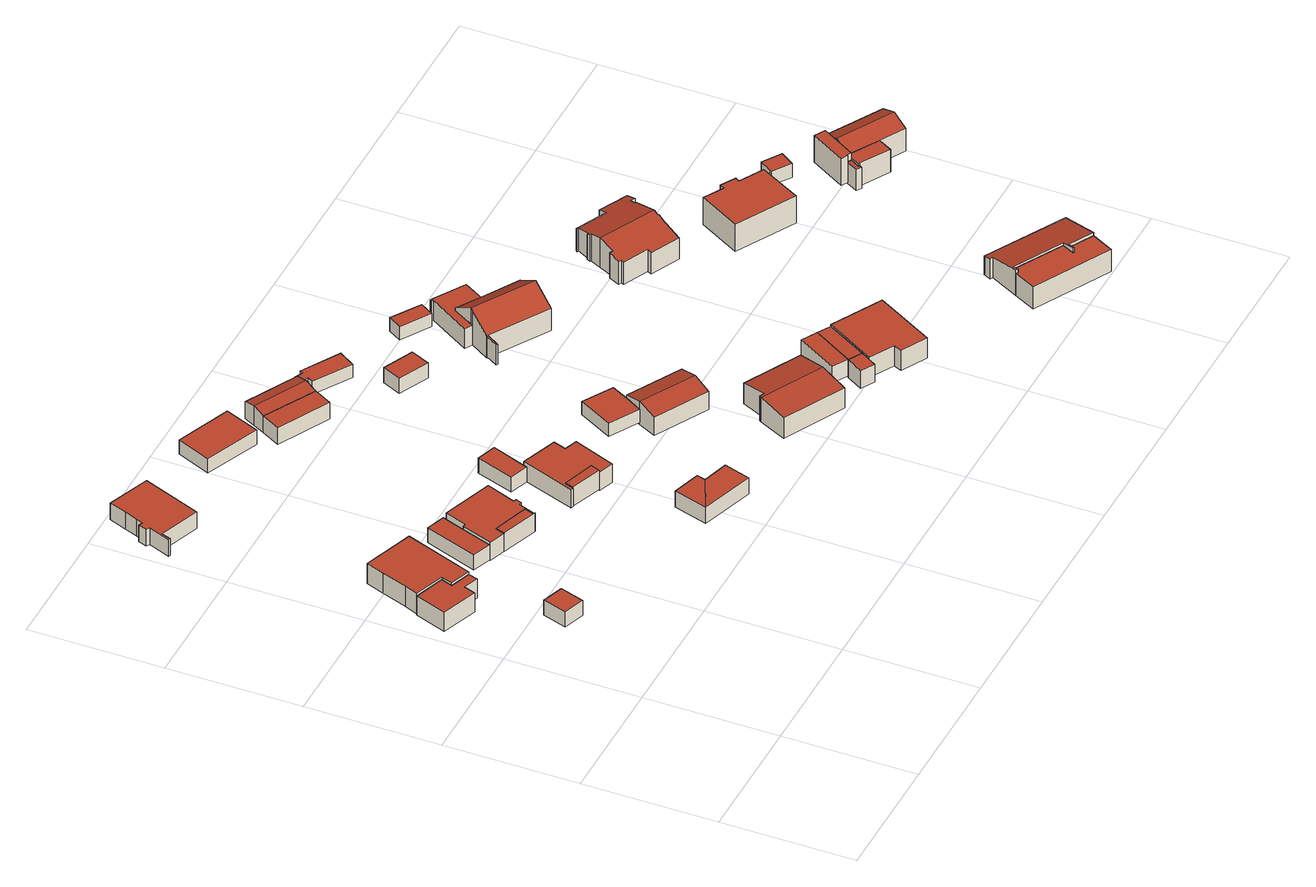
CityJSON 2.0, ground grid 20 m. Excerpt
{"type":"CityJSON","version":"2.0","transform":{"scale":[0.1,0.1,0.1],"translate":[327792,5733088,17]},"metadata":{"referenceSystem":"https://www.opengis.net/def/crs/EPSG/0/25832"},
"CityObjects":{
"building1":{"type":"Building","attributes":{"Geometrietyp2DReferenz":"3000","Gemeindeschluessel":"05170012","function":"31001_1312","roofType":"1000","measuredHeight":3.25},"address":[{"country":"Germany","locality":"Hamminkeln","thoroughfareNumber":"78","thoroughfareName":"Alte Poststraße"}],"geometry":[{"type":"Solid","lod":"2","boundaries":[[[[0,1,2,3]],[[4,5,1,0]],[[6,7,5,4]],[[8,9,7,6]],[[10,11,9,8]],[[12,13,11,10]],[[14,15,13,12]],[[3,2,15,14]],[[12,10,8,6,4,0,3,14]],[[1,5,7,9,11,13,15,2]]]],"semantics":{"surfaces":[{"type":"WallSurface"},{"type":"RoofSurface"},{"type":"GroundSurface"}],"values":[[0,0,0,0,0,0,0,0,1,2]]}}]},
"building2":{"type":"Building","attributes":{"Geometrietyp2DReferenz":"3000","Gemeindeschluessel":"05170012","function":"51009_1610","roofType":"1000","measuredHeight":2.54},"geometry":[{"type":"Solid","lod":"2","boundaries":[[[[16,17,18,19]],[[20,21,17,16]],[[22,23,21,20]],[[19,18,23,22]],[[20,16,19,22]],[[17,21,23,18]]]],"semantics":{"surfaces":[{"type":"WallSurface"},{"type":"RoofSurface"},{"type":"GroundSurface"}],"values":[[0,0,0,0,1,2]]}}]},
"building3":{"type":"Building","attributes":{"Geometrietyp2DReferenz":"3000","Gemeindeschluessel":"05170012","function":"31001_1312","roofType":"1000","measuredHeight":3.38},"address":[{"country":"Germany","locality":"Hamminkeln","thoroughfareNumber":"78","thoroughfareName":"Alte Poststraße"}],"geometry":[{"type":"Solid","lod":"2","boundaries":[[[[24,25,26,27]],[[28,29,25,24]],[[30,31,29,28]],[[32,33,31,30]],[[34,35,33,32]],[[36,37,35,34]],[[38,39,37,36]],[[27,26,39,38]],[[36,34,32,30,28,24,27,38]],[[25,29,31,33,35,37,39,26]]]],"semantics":{"surfaces":[{"type":"WallSurface"},{"type":"RoofSurface"},{"type":"GroundSurface"}],"values":[[0,0,0,0,0,0,0,0,1,2]]}}]},
"building4":{"type":"Building","attributes":{"Geometrietyp2DReferenz":"3000","Gemeindeschluessel":"05170012","function":"31001_2463","roofType":"1000","measuredHeight":2.53},"address":[{"country":"Germany","locality":"Hamminkeln","thoroughfareNumber":"80","thoroughfareName":"Alte Poststraße"}],"geometry":[{"type":"Solid","lod":"2","boundaries":[[[[40,41,42,43]],[[44,45,41,40]],[[46,47,45,44]],[[48,49,47,46]],[[43,42,49,48]],[[46,44,40,43,48]],[[41,45,47,49,42]]]],"semantics":{"surfaces":[{"type":"WallSurface"},{"type":"RoofSurface"},{"type":"GroundSurface"}],"values":[[0,0,0,0,0,1,2]]}}]},
"building5":{"type":"Building","attributes":{"Geometrietyp2DReferenz":"3000","Gemeindeschluessel":"05170012","function":"31001_1312","roofType":"1000","measuredHeight":2.8},"address":[{"country":"Germany","locality":"Hamminkeln","thoroughfareNumber":"76","thoroughfareName":"Alte Poststraße"}],"geometry":[{"type":"Solid","lod":"2","boundaries":[[[[50,51,52,53]],[[54,55,51,50]],[[56,57,55,54]],[[58,59,57,56]],[[60,61,59,58]],[[62,63,61,60]],[[64,65,63,62]],[[66,67,65,64]],[[68,69,67,66]],[[70,71,69,68]],[[72,73,71,70]],[[53,52,73,72]],[[70,68,66,64,62,60,58,56,54,50,53,72]],[[51,55,57,59,61,63,65,67,69,71,73,52]]]],"semantics":{"surfaces":[{"type":"WallSurface"},{"type":"RoofSurface"},{"type":"GroundSurface"}],"values":[[0,0,0,0,0,0,0,0,0,0,0,0,1,2]]}}]},
"building6":{"type":"Building","attributes":{"Geometrietyp2DReferenz":"3000","Gemeindeschluessel":"05170012","function":"51009_1610","roofType":"1000","measuredHeight":3.14},"geometry":[{"type":"Solid","lod":"2","boundaries":[[[[74,75,76,77]],[[78,79,75,74]],[[80,81,79,78]],[[82,83,81,80]],[[84,85,83,82]],[[77,76,85,84]],[[82,80,78,74,77,84]],[[75,79,81,83,85,76]]]],"semantics":{"surfaces":[{"type":"WallSurface"},{"type":"RoofSurface"},{"type":"GroundSurface"}],"values":[[0,0,0,0,0,0,1,2]]}}]},
"building7":{"type":"Building","attributes":{"Geometrietyp2DReferenz":"3000","Gemeindeschluessel":"05170012","function":"31001_1312","roofType":"1000","measuredHeight":3.05},"address":[{"country":"Germany","locality":"Hamminkeln","thoroughfareNumber":"80","thoroughfareName":"Alte Poststraße"}],"geometry":[{"type":"Solid","lod":"2","boundaries":[[[[86,87,47,88]],[[89,90,87,86]],[[91,92,90,89]],[[93,94,92,91]],[[95,96,94,93]],[[97,98,96,95]],[[99,100,98,97]],[[101,79,100,99]],[[102,75,79,101]],[[103,76,75,102]],[[104,85,76,103]],[[105,83,85,104]],[[106,107,83,105]],[[108,49,107,106]],[[88,47,49,108]],[[106,105,104,103,102,101,99,97,95,93,91,89,86,88,108]],[[87,90,92,94,96,98,100,79,75,76,85,83,107,49,47]]]],"semantics":{"surfaces":[{"type":"WallSurface"},{"type":"RoofSurface"},{"type":"GroundSurface"}],"values":[[0,0,0,0,0,0,0,0,0,0,0,0,0,0,0,1,2]]}}]},
"building8":{"type":"Building","attributes":{"Geometrietyp2DReferenz":"3000","Gemeindeschluessel":"05170012","function":"31001_2463","roofType":"1000","measuredHeight":2.33},"address":[{"country":"Germany","locality":"Hamminkeln","thoroughfareNumber":"76","thoroughfareName":"Alte Poststraße"}],"geometry":[{"type":"Solid","lod":"2","boundaries":[[[[109,110,111,112]],[[113,114,110,109]],[[115,116,114,113]],[[112,111,116,115]],[[113,109,112,115]],[[110,114,116,111]]]],"semantics":{"surfaces":[{"type":"WallSurface"},{"type":"RoofSurface"},{"type":"GroundSurface"}],"values":[[0,0,0,0,1,2]]}}]},
"building9":{"type":"Building","attributes":{"Geometrietyp2DReferenz":"3000","Gemeindeschluessel":"05170012","function":"31001_2463","roofType":"1000","measuredHeight":2.57},"address":[{"country":"Germany","locality":"Hamminkeln","thoroughfareNumber":"82","thoroughfareName":"Alte Poststraße"}],"geometry":[{"type":"Solid","lod":"2","boundaries":[[[[117,118,119,120]],[[121,122,118,117]],[[123,124,122,121]],[[120,119,124,123]],[[121,117,120,123]],[[118,122,124,119]]]],"semantics":{"surfaces":[{"type":"WallSurface"},{"type":"RoofSurface"},{"type":"GroundSurface"}],"values":[[0,0,0,0,1,2]]}}]},
"building10":{"type":"Building","attributes":{"Gemeindeschluessel":"05170012","Geometrietyp2DReferenz":"3000","function":"31001_1313"},"address":[{"country":"Germany","locality":"Hamminkeln","thoroughfareNumber":"82","thoroughfareName":"Alte Poststraße"}],"children":["building10-1","building10-2"]},
"building10-1":{"type":"BuildingPart","attributes":{"roofType":"1000","measuredHeight":2.65},"parents":["building10"],"geometry":[{"type":"Solid","lod":"2","boundaries":[[[[125,126,127,128]],[[129,130,126,125]],[[131,132,130,129]],[[129,125,128,131]],[[126,130,132,127]],[[128,127,132,131]]]],"semantics":{"surfaces":[{"type":"WallSurface"},{"type":"RoofSurface"},{"type":"GroundSurface"},{"type":"ClosureSurface"}],"values":[[0,0,0,1,2,3]]}}]},
"building10-2":{"type":"BuildingPart","attributes":{"roofType":"1000","measuredHeight":2.65},"parents":["building10"],"geometry":[{"type":"Solid","lod":"2","boundaries":[[[[128,127,133,134]],[[135,136,132,131]],[[134,133,136,135]],[[131,128,134,135]],[[127,132,136,133]],[[131,132,127,128]]]],"semantics":{"surfaces":[{"type":"WallSurface"},{"type":"RoofSurface"},{"type":"GroundSurface"},{"type":"ClosureSurface"}],"values":[[0,0,0,1,2,3]]}}]},
"building11":{"type":"Building","attributes":{"Gemeindeschluessel":"05170012","Geometrietyp2DReferenz":"3000","function":"31001_1312"},"address":[{"country":"Germany","locality":"Hamminkeln","thoroughfareNumber":"82","thoroughfareName":"Alte Poststraße"}],"children":["building11-1","building11-2"]},
"building11-1":{"type":"BuildingPart","attributes":{"roofType":"1000","measuredHeight":3.07},"parents":["building11"],"geometry":[{"type":"MultiSurface","lod":"2","boundaries":[[[137,138,139,140]],[[141,142,143,144]],[[145,146,142,141]],[[147,148,146,145]],[[149,150,148,147]],[[151,152,150,149]],[[153,154,152,151]],[[140,139,154,153]],[[151,149,147,145,141,144,155,156,137,140,153]],[[138,157,158,143,142,146,148,150,152,154,139]],[[159,160,157,138]],[[137,156,160,159]],[[160,161,158,157]],[[156,155,161,160]],[[161,162,143,158]],[[155,144,162,161]]],"semantics":{"surfaces":[{"type":"WallSurface"},{"type":"RoofSurface"},{"type":"GroundSurface"},{"type":"ClosureSurface"}],"values":[0,0,0,0,0,0,0,0,1,2,0,3,0,3,0,3]}}]},
"building11-2":{"type":"BuildingPart","attributes":{"roofType":"1000","measuredHeight":3.11},"address":[{"country":"Germany","locality":"Hamminkeln","thoroughfareNumber":"82","thoroughfareName":"Alte Poststraße"}],"parents":["building11"],"geometry":[{"type":"MultiSurface","lod":"2","boundaries":[[[163,162,159,164]],[[165,166,163,164]],[[161,160,159,162]],[[163,166,155,144]],[[161,162,144,155]],[[166,165,156,155]],[[160,161,155,156]],[[165,164,137,156]],[[159,160,156,137]]],"semantics":{"surfaces":[{"type":"WallSurface"},{"type":"RoofSurface"},{"type":"GroundSurface"},{"type":"ClosureSurface"}],"values":[0,1,2,0,3,0,3,0,3]}}]},
"building12":{"type":"Building","attributes":{"Geometrietyp2DReferenz":"3000","Gemeindeschluessel":"05170012","function":"31001_1312","roofType":"1000","measuredHeight":2.86},"address":[{"country":"Germany","locality":"Hamminkeln","thoroughfareNumber":"84","thoroughfareName":"Alte Poststraße"}],"geometry":[{"type":"Solid","lod":"2","boundaries":[[[[167,168,169,170]],[[171,172,168,167]],[[173,174,172,171]],[[170,169,174,173]],[[171,167,170,173]],[[168,172,174,169]]]],"semantics":{"surfaces":[{"type":"WallSurface"},{"type":"RoofSurface"},{"type":"GroundSurface"}],"values":[[0,0,0,0,1,2]]}}]},
"building13":{"type":"Building","attributes":{"Geometrietyp2DReferenz":"3000","Gemeindeschluessel":"05170012","function":"31001_1312","roofType":"3100","measuredHeight":3.29},"address":[{"country":"Germany","locality":"Hamminkeln","thoroughfareNumber":"84","thoroughfareName":"Alte Poststraße"}],"geometry":[{"type":"Solid","lod":"2","boundaries":[[[[170,169,175,176]],[[173,174,169,170]],[[177,178,174,173]],[[179,180,178,177]],[[181,182,180,179]],[[183,184,182,181]],[[176,175,184,183]],[[173,170,176,177]],[[183,181,179,177,176]],[[169,174,178,180,182,184,175]]]],"semantics":{"surfaces":[{"type":"WallSurface"},{"type":"RoofSurface"},{"type":"GroundSurface"}],"values":[[0,0,0,0,0,0,0,1,1,2]]}}]},
"building14":{"type":"Building","attributes":{"Geometrietyp2DReferenz":"3000","Gemeindeschluessel":"05170012","function":"31001_1010","roofType":"1000","measuredHeight":2.16},"address":[{"country":"Germany","locality":"Hamminkeln","thoroughfareNumber":"88","thoroughfareName":"Alte Poststraße"}],"geometry":[{"type":"Solid","lod":"2","boundaries":[[[[185,186,187,188]],[[189,190,186,185]],[[191,192,190,189]],[[193,194,192,191]],[[188,187,194,193]],[[191,189,185,188,193]],[[186,190,192,194,187]]]],"semantics":{"surfaces":[{"type":"WallSurface"},{"type":"RoofSurface"},{"type":"GroundSurface"}],"values":[[0,0,0,0,0,1,2]]}}]},
"building15":{"type":"Building","attributes":{"Geometrietyp2DReferenz":"3000","Gemeindeschluessel":"05170012","function":"31001_1312","roofType":"1000","measuredHeight":2.27},"address":[{"country":"Germany","locality":"Hamminkeln","thoroughfareNumber":"84","thoroughfareName":"Alte Poststraße"}],"geometry":[{"type":"Solid","lod":"2","boundaries":[[[[195,196,197,198]],[[199,200,196,195]],[[201,202,200,199]],[[203,204,202,201]],[[205,206,204,203]],[[207,208,206,205]],[[209,210,208,207]],[[211,212,210,209]],[[198,197,212,211]],[[209,207,205,203,201,199,195,198,211]],[[196,200,202,204,206,208,210,212,197]]]],"semantics":{"surfaces":[{"type":"WallSurface"},{"type":"RoofSurface"},{"type":"GroundSurface"}],"values":[[0,0,0,0,0,0,0,0,0,1,2]]}}]},
"building16":{"type":"Building","attributes":{"Geometrietyp2DReferenz":"3000","Gemeindeschluessel":"05170012","function":"31001_1312","roofType":"3100","measuredHeight":3.78},"address":[{"country":"Germany","locality":"Hamminkeln","thoroughfareNumber":"88","thoroughfareName":"Alte Poststraße"}],"geometry":[{"type":"Solid","lod":"2","boundaries":[[[[213,214,215,216]],[[217,218,214,213]],[[219,220,218,217]],[[221,222,220,219]],[[223,224,222,221]],[[216,215,224,223]],[[216,223,221,213]],[[219,217,213,221]],[[214,218,220,222,224,215]]]],"semantics":{"surfaces":[{"type":"WallSurface"},{"type":"RoofSurface"},{"type":"GroundSurface"}],"values":[[0,0,0,0,0,0,1,1,2]]}}]},
"building17":{"type":"Building","attributes":{"Geometrietyp2DReferenz":"3000","Gemeindeschluessel":"05170012","function":"51009_1610","roofType":"1000","measuredHeight":2.48},"geometry":[{"type":"Solid","lod":"2","boundaries":[[[[225,226,227,228]],[[229,230,226,225]],[[231,232,230,229]],[[228,227,232,231]],[[229,225,228,231]],[[226,230,232,227]]]],"semantics":{"surfaces":[{"type":"WallSurface"},{"type":"RoofSurface"},{"type":"GroundSurface"}],"values":[[0,0,0,0,1,2]]}}]},
"building18":{"type":"Building","attributes":{"Geometrietyp2DReferenz":"3000","Gemeindeschluessel":"05170012","function":"51009_1700","roofType":"1000","measuredHeight":3.45},"geometry":[{"type":"Solid","lod":"2","boundaries":[[[[233,234,235,236]],[[237,238,234,233]],[[239,240,238,237]],[[236,235,240,239]],[[237,233,236,239]],[[234,238,240,235]]]],"semantics":{"surfaces":[{"type":"WallSurface"},{"type":"RoofSurface"},{"type":"GroundSurface"}],"values":[[0,0,0,0,1,2]]}}]},
"building19":{"type":"Building","attributes":{"Geometrietyp2DReferenz":"3000","Gemeindeschluessel":"05170012","function":"31001_1312","roofType":"3100","measuredHeight":4.28},"address":[{"country":"Germany","locality":"Hamminkeln","thoroughfareNumber":"90","thoroughfareName":"Alte Poststraße"}],"geometry":[{"type":"Solid","lod":"2","boundaries":[[[[241,242,243,244]],[[245,246,242,241]],[[247,248,246,245]],[[249,250,248,247]],[[251,252,250,249]],[[253,254,252,251]],[[255,256,254,253]],[[244,243,256,255]],[[251,249,247,245,241,253]],[[244,255,253,241]],[[242,246,248,250,252,254,256,243]]]],"semantics":{"surfaces":[{"type":"WallSurface"},{"type":"RoofSurface"},{"type":"GroundSurface"}],"values":[[0,0,0,0,0,0,0,0,1,1,2]]}}]},
"building20":{"type":"Building","attributes":{"Geometrietyp2DReferenz":"3000","Gemeindeschluessel":"05170012","function":"31001_2723","roofType":"1000","measuredHeight":2.12},"address":[{"country":"Germany","locality":"Hamminkeln","thoroughfareNumber":"86","thoroughfareName":"Alte Poststraße"}],"geometry":[{"type":"Solid","lod":"2","boundaries":[[[[257,258,259,260]],[[261,262,258,257]],[[263,264,262,261]],[[260,259,264,263]],[[261,257,260,263]],[[258,262,264,259]]]],"semantics":{"surfaces":[{"type":"WallSurface"},{"type":"RoofSurface"},{"type":"GroundSurface"}],"values":[[0,0,0,0,1,2]]}}]},
"building21":{"type":"Building","attributes":{"Geometrietyp2DReferenz":"3000","Gemeindeschluessel":"05170012","function":"31001_1312","roofType":"3100","measuredHeight":5.95},"address":[{"country":"Germany","locality":"Hamminkeln","thoroughfareNumber":"86","thoroughfareName":"Alte Poststraße"}],"geometry":[{"type":"Solid","lod":"2","boundaries":[[[[265,266,267,268]],[[269,270,266,265]],[[271,272,270,269]],[[273,274,272,271]],[[275,276,274,273]],[[277,278,276,275]],[[279,280,278,277]],[[268,267,280,279]],[[265,268,279,277,269]],[[275,273,271,269,277]],[[266,270,272,274,276,278,280,267]]]],"semantics":{"surfaces":[{"type":"WallSurface"},{"type":"RoofSurface"},{"type":"GroundSurface"}],"values":[[0,0,0,0,0,0,0,0,1,1,2]]}}]},
"building22":{"type":"Building","attributes":{"Geometrietyp2DReferenz":"3000","Gemeindeschluessel":"05170012","function":"31001_1312","roofType":"1000","measuredHeight":2.99},"address":[{"country":"Germany","locality":"Hamminkeln","thoroughfareNumber":"92","thoroughfareName":"Alte Poststraße"}],"geometry":[{"type":"Solid","lod":"2","boundaries":[[[[281,282,283,284]],[[285,286,282,281]],[[287,288,286,285]],[[289,290,288,287]],[[284,283,290,289]],[[287,285,281,284,289]],[[282,286,288,290,283]]]],"semantics":{"surfaces":[{"type":"WallSurface"},{"type":"RoofSurface"},{"type":"GroundSurface"}],"values":[[0,0,0,0,0,1,2]]}}]},
"building23":{"type":"Building","attributes":{"Geometrietyp2DReferenz":"3000","Gemeindeschluessel":"05170012","function":"31001_2463","roofType":"9999","measuredHeight":3.32},"address":[{"country":"Germany","locality":"Hamminkeln","thoroughfareNumber":"86","thoroughfareName":"Alte Poststraße"}],"geometry":[{"type":"Solid","lod":"2","boundaries":[[[[291,292,293,294,295,296,297,298,299]],[[297,300,301,298]],[[296,302,300,297]],[[295,303,302,296]],[[294,304,303,295]],[[293,305,304,294]],[[292,274,305,293]],[[291,272,274,292]],[[299,266,272,291]],[[298,301,266,299]],[[300,302,303,304,305,274,272,266,301]]]],"semantics":{"surfaces":[{"type":"RoofSurface"},{"type":"WallSurface"},{"type":"GroundSurface"}],"values":[[0,1,1,1,1,1,1,1,1,1,2]]}}]},
"building24":{"type":"Building","attributes":{"Geometrietyp2DReferenz":"3000","Gemeindeschluessel":"05170012","function":"31001_2463","roofType":"1000","measuredHeight":2.76},"address":[{"country":"Germany","locality":"Hamminkeln","thoroughfareNumber":"90","thoroughfareName":"Alte Poststraße"}],"geometry":[{"type":"Solid","lod":"2","boundaries":[[[[306,307,308,309]],[[310,311,307,306]],[[289,312,311,310]],[[309,308,312,289]],[[310,306,309,289]],[[307,311,312,308]]]],"semantics":{"surfaces":[{"type":"WallSurface"},{"type":"RoofSurface"},{"type":"GroundSurface"}],"values":[[0,0,0,0,1,2]]}}]},
"building25":{"type":"Building","attributes":{"Geometrietyp2DReferenz":"3000","Gemeindeschluessel":"05170012","function":"31001_2463","roofType":"1000","measuredHeight":2.77},"address":[{"country":"Germany","locality":"Hamminkeln","thoroughfareNumber":"92","thoroughfareName":"Alte Poststraße"}],"geometry":[{"type":"Solid","lod":"2","boundaries":[[[[313,314,311,310]],[[284,315,314,313]],[[289,312,315,284]],[[310,311,312,289]],[[284,313,310,289]],[[314,315,312,311]]]],"semantics":{"surfaces":[{"type":"WallSurface"},{"type":"RoofSurface"},{"type":"GroundSurface"}],"values":[[0,0,0,0,1,2]]}}]},
"building26":{"type":"Building","attributes":{"Geometrietyp2DReferenz":"3000","Gemeindeschluessel":"05170012","function":"31001_1312","roofType":"1000","measuredHeight":3.45},"address":[{"country":"Germany","locality":"Hamminkeln","thoroughfareNumber":"92","thoroughfareName":"Alte Poststraße"}],"geometry":[{"type":"Solid","lod":"2","boundaries":[[[[316,317,318,319]],[[320,321,317,316]],[[322,323,321,320]],[[324,325,323,322]],[[326,327,325,324]],[[328,329,327,326]],[[319,318,329,328]],[[326,324,322,320,316,319,328]],[[317,321,323,325,327,329,318]]]],"semantics":{"surfaces":[{"type":"WallSurface"},{"type":"RoofSurface"},{"type":"GroundSurface"}],"values":[[0,0,0,0,0,0,0,1,2]]}}]},
"building27":{"type":"Building","attributes":{"Geometrietyp2DReferenz":"3000","Gemeindeschluessel":"05170012","function":"31001_1312","roofType":"3100","measuredHeight":4.94},"address":[{"country":"Germany","locality":"Hamminkeln","thoroughfareNumber":"108","thoroughfareName":"Alte Poststraße"}],"geometry":[{"type":"Solid","lod":"2","boundaries":[[[[330,331,332,333]],[[334,335,331,330]],[[336,337,335,334]],[[338,339,337,336]],[[340,341,339,338]],[[342,343,341,340]],[[344,345,343,342]],[[346,347,345,344]],[[348,349,347,346]],[[350,351,349,348]],[[352,353,351,350]],[[354,355,353,352]],[[356,357,355,354]],[[358,359,357,356]],[[360,361,359,358]],[[362,363,361,360]],[[364,365,363,362]],[[366,367,365,364]],[[368,369,367,366]],[[370,371,369,368]],[[372,373,371,370]],[[374,375,373,372]],[[376,377,375,374]],[[378,379,377,376]],[[380,381,379,378]],[[382,383,381,380]],[[384,385,383,382]],[[333,332,385,384]],[[350,348,346,344,342,340,338,336,334,330,333,384,382,352]],[[380,378,376,374,372,370,368,366,364,362,360,358,356,354,352,382]],[[331,335,337,339,341,343,345,347,349,351,353,355,357,359,361,363,365,367,369,371,373,375,377,379,381,383,385,332]]]],"semantics":{"surfaces":[{"type":"WallSurface"},{"type":"RoofSurface"},{"type":"GroundSurface"}],"values":[[0,0,0,0,0,0,0,0,0,0,0,0,0,0,0,0,0,0,0,0,0,0,0,0,0,0,0,0,1,1,2]]}}]},
"building28":{"type":"Building","attributes":{"Geometrietyp2DReferenz":"3000","Gemeindeschluessel":"05170012","function":"31001_1312","roofType":"1000","measuredHeight":3.72},"address":[{"country":"Germany","locality":"Hamminkeln","thoroughfareNumber":"94","thoroughfareName":"Alte Poststraße"}],"geometry":[{"type":"Solid","lod":"2","boundaries":[[[[386,387,388,389]],[[390,391,387,386]],[[392,393,391,390]],[[394,395,393,392]],[[396,397,395,394]],[[398,399,397,396]],[[400,401,399,398]],[[402,403,401,400]],[[404,405,403,402]],[[389,388,405,404]],[[402,400,398,396,394,392,390,386,389,404]],[[387,391,393,395,397,399,401,403,405,388]]]],"semantics":{"surfaces":[{"type":"WallSurface"},{"type":"RoofSurface"},{"type":"GroundSurface"}],"values":[[0,0,0,0,0,0,0,0,0,0,1,2]]}}]},
"building29":{"type":"Building","attributes":{"Geometrietyp2DReferenz":"3000","Gemeindeschluessel":"05170012","function":"31001_1312","roofType":"2100","measuredHeight":4.42},"address":[{"country":"Germany","locality":"Hamminkeln","thoroughfareNumber":"94","thoroughfareName":"Alte Poststraße"}],"geometry":[{"type":"Solid","lod":"2","boundaries":[[[[406,407,408,409]],[[410,399,407,406]],[[411,397,399,410]],[[412,395,397,411]],[[413,393,395,412]],[[414,391,393,413]],[[415,387,391,414]],[[413,412,411,410,406,409,416,417,418,419,415,414]],[[388,405,420,421,408,407,399,397,395,393,391,387]],[[419,388,387,415]],[[418,405,388,419]],[[417,420,405,418]],[[416,421,420,417]],[[409,408,421,416]]]],"semantics":{"surfaces":[{"type":"WallSurface"},{"type":"RoofSurface"},{"type":"GroundSurface"}],"values":[[0,0,0,0,0,0,0,1,2,0,0,0,0,0]]}}]},
"building30":{"type":"Building","attributes":{"Geometrietyp2DReferenz":"3000","Gemeindeschluessel":"05170012","function":"31001_1312","roofType":"1000","measuredHeight":4.56},"address":[{"country":"Germany","locality":"Hamminkeln","thoroughfareNumber":"110","thoroughfareName":"Alte Poststraße"}],"geometry":[{"type":"Solid","lod":"2","boundaries":[[[[422,423,424,425]],[[426,427,423,422]],[[428,429,427,426]],[[430,431,429,428]],[[432,433,431,430]],[[434,435,433,432]],[[436,437,435,434]],[[425,424,437,436]],[[434,432,430,428,426,422,425,436]],[[423,427,429,431,433,435,437,424]]]],"semantics":{"surfaces":[{"type":"WallSurface"},{"type":"RoofSurface"},{"type":"GroundSurface"}],"values":[[0,0,0,0,0,0,0,0,1,2]]}}]},
"building31":{"type":"Building","attributes":{"Geometrietyp2DReferenz":"3000","Gemeindeschluessel":"05170012","function":"31001_2723","roofType":"1000","measuredHeight":2.33},"address":[{"country":"Germany","locality":"Hamminkeln","thoroughfareNumber":"110","thoroughfareName":"Alte Poststraße"}],"geometry":[{"type":"Solid","lod":"2","boundaries":[[[[438,439,440,441]],[[442,443,439,438]],[[444,445,443,442]],[[446,447,445,444]],[[441,440,447,446]],[[444,442,438,441,446]],[[439,443,445,447,440]]]],"semantics":{"surfaces":[{"type":"WallSurface"},{"type":"RoofSurface"},{"type":"GroundSurface"}],"values":[[0,0,0,0,0,1,2]]}}]},
"building32":{"type":"Building","attributes":{"Geometrietyp2DReferenz":"3000","Gemeindeschluessel":"05170012","function":"31001_3200","roofType":"1000","measuredHeight":3.53},"address":[{"country":"Germany","locality":"Hamminkeln","thoroughfareNumber":"112","thoroughfareName":"Alte Poststraße"}],"geometry":[{"type":"Solid","lod":"2","boundaries":[[[[448,449,450,451]],[[452,453,449,448]],[[454,455,453,452]],[[456,457,455,454]],[[458,459,457,456]],[[460,461,459,458]],[[451,450,461,460]],[[458,456,454,452,448,451,460]],[[449,453,455,457,459,461,450]]]],"semantics":{"surfaces":[{"type":"WallSurface"},{"type":"RoofSurface"},{"type":"GroundSurface"}],"values":[[0,0,0,0,0,0,0,1,2]]}}]},
"building33":{"type":"Building","attributes":{"Geometrietyp2DReferenz":"3000","Gemeindeschluessel":"05170012","function":"31001_1312","roofType":"1000","measuredHeight":4.48},"address":[{"country":"Germany","locality":"Hamminkeln","thoroughfareNumber":"112","thoroughfareName":"Alte Poststraße"}],"geometry":[{"type":"Solid","lod":"2","boundaries":[[[[462,463,464,465]],[[466,467,463,462]],[[468,469,467,466]],[[470,471,469,468]],[[472,473,471,470]],[[465,464,473,472]],[[470,468,466,462,465,472]],[[463,467,469,471,473,464]]]],"semantics":{"surfaces":[{"type":"WallSurface"},{"type":"RoofSurface"},{"type":"GroundSurface"}],"values":[[0,0,0,0,0,0,1,2]]}}]},
"building34":{"type":"Building","attributes":{"Gemeindeschluessel":"05170012","Geometrietyp2DReferenz":"3000","function":"31001_1312"},"address":[{"country":"Germany","locality":"Hamminkeln","thoroughfareNumber":"112","thoroughfareName":"Alte Poststraße"}],"children":["building34-1","building34-2"]},
"building34-1":{"type":"BuildingPart","attributes":{"roofType":"3100","measuredHeight":4.93},"parents":["building34"],"geometry":[{"type":"Solid","lod":"2","boundaries":[[[[474,475,476,477]],[[478,479,475,474]],[[480,481,479,478]],[[482,483,481,480]],[[484,485,483,482]],[[486,487,485,484]],[[477,486,484,482,474]],[[480,478,474,482]],[[475,479,481,483,485,487,476]],[[477,476,487,486]]]],"semantics":{"surfaces":[{"type":"WallSurface"},{"type":"RoofSurface"},{"type":"GroundSurface"},{"type":"ClosureSurface"}],"values":[[0,0,0,0,0,0,1,1,2,3]]}}]},
"building34-2":{"type":"BuildingPart","attributes":{"roofType":"1000","measuredHeight":3.81},"parents":["building34"],"geometry":[{"type":"Solid","lod":"2","boundaries":[[[[488,489,490,491]],[[492,493,489,488]],[[477,476,493,492]],[[494,495,487,486]],[[491,490,495,494]],[[486,477,492,488,491,494]],[[489,493,476,487,495,490]],[[486,487,476,477]]]],"semantics":{"surfaces":[{"type":"WallSurface"},{"type":"RoofSurface"},{"type":"GroundSurface"},{"type":"ClosureSurface"}],"values":[[0,0,0,0,0,1,2,3]]}}]}
},
"vertices":[
[68,505,44],[68,505,12],[74,522,12],[74,522,44],[99,494,44],[99,494,12],[94,480,44],[94,480,12],[72,488,44],[72,488,12],[66,471,44],[66,471,12],[12,491,44],[12,491,12],[29,538,44],[29,538,12],
[122,340,33],[122,340,8],[134,376,8],[134,376,33],[90,351,33],[90,351,8],[102,387,33],[102,387,8],
[61,624,48],[61,624,14],[51,597,14],[51,597,48],[136,597,48],[136,597,14],[99,494,48],[99,494,14],[68,505,48],[68,505,14],[74,522,48],[74,522,14],[29,538,48],[29,538,14],[37,558,48],[37,558,14],
[169,585,42],[169,585,17],[141,506,17],[141,506,42],[197,575,42],[197,575,17],[185,541,42],[185,541,17],[169,495,42],[169,495,17],
[43,987,45],[43,987,17],[33,961,17],[33,961,45],[106,963,45],[106,963,17],[72,875,45],[72,875,17],[11,898,45],[11,898,17],[6,884,45],[6,884,17],[3,885,45],[3,885,17],[16,918,45],[16,918,17],[11,921,45],[11,921,17],[16,934,45],[16,934,17],[21,931,45],[21,931,17],[25,941,45],[25,941,17],
[246,467,48],[246,467,17],[251,481,17],[251,481,48],[248,466,48],[248,466,17],[248,465,48],[248,465,17],[193,485,48],[193,485,17],[198,499,48],[198,499,17],
[190,540,47],[190,540,17],[185,541,47],[202,573,47],[202,573,17],[278,546,47],[278,546,17],[261,502,47],[261,502,17],[266,500,47],[266,500,17],[262,491,47],[262,491,17],[258,492,47],[258,492,17],[248,466,47],[246,467,47],[251,481,47],[198,499,47],[193,485,47],[168,494,47],[168,494,17],[169,495,47],
[271,920,56],[271,920,32],[189,953,32],[189,953,56],[250,868,56],[250,868,32],[168,902,56],[168,902,32],
[358,573,44],[358,573,19],[329,583,19],[329,583,44],[337,517,44],[337,517,19],[309,527,44],[309,527,19],
[463,286,31],[463,286,4],[424,298,4],[424,298,31],[451,247,31],[451,247,4],[370,273,31],[370,273,4],
[428,311,4],[428,311,31],[386,324,31],[386,324,4],
[364,424,47],[364,424,16],[363,423,16],[363,423,47],[314,442,47],[314,442,16],[318,441,16],[318,441,47],[343,524,47],[343,524,16],[397,504,47],[397,504,16],[390,485,47],[390,485,16],[410,478,47],[410,478,16],[386,415,47],[386,415,16],[322,454,47],[369,438,47],[369,438,16],[322,454,16],[364,424,17],[369,438,17],[322,454,17],[318,441,17],
[318,441,49],[364,424,49],[369,438,49],[322,454,49],
[339,802,59],[339,802,31],[354,829,31],[354,829,59],[262,843,59],[262,843,31],[277,871,59],[277,871,31],
[363,847,31],[363,847,64],[286,888,64],[286,888,31],[295,905,59],[295,905,31],[373,864,59],[373,864,31],[369,857,61],[369,857,31],
[497,509,41],[497,509,19],[469,457,19],[469,457,41],[541,483,41],[541,483,19],[528,458,41],[528,458,19],[513,432,41],[513,432,19],
[375,869,54],[375,869,32],[373,864,32],[373,864,54],[387,863,54],[387,863,32],[390,868,54],[390,868,32],[446,834,54],[446,834,32],[431,810,54],[431,810,32],[376,844,54],[376,844,32],[380,852,54],[380,852,32],[369,857,54],[369,857,32],
[513,432,54],[513,432,16],[499,405,16],[499,405,46],[528,458,46],[528,458,16],[608,414,46],[608,414,16],[594,388,54],[594,388,16],[579,362,46],[579,362,16],
[474,720,54],[474,720,29],[487,749,29],[487,749,54],[428,742,54],[428,742,29],[441,770,54],[441,770,29],
[519,640,79],[519,640,45],[531,659,45],[531,659,79],[517,641,79],[517,641,45],[528,660,79],[528,660,45],
[596,294,46],[596,294,4],[577,253,4],[577,253,38],[598,297,46],[598,297,4],[606,294,45],[606,294,4],[623,331,38],[623,331,4],[708,287,38],[708,287,4],[688,246,46],[688,246,4],[668,205,38],[668,205,4],
[557,752,67],[557,752,45],[569,772,45],[569,772,67],[513,779,67],[513,779,45],[526,799,67],[526,799,45],
[545,688,100],[545,688,43],[528,660,43],[528,660,80],[547,691,103],[547,691,43],[565,722,80],[565,722,43],[602,699,80],[602,699,43],[654,668,80],[654,668,43],[635,637,103],[635,637,43],[616,606,80],[616,606,43],
[738,201,37],[738,201,7],[746,215,7],[746,215,37],[731,190,37],[731,190,7],[711,201,37],[711,201,7],[726,226,37],[726,226,7],
[565,722,76],[602,699,76],[621,731,76],[574,760,76],[572,761,76],[570,758,76],[573,757,76],[534,694,76],[545,688,76],[573,757,43],[534,694,43],[570,758,43],[572,761,43],[574,760,43],[621,731,43],
[739,300,37],[739,300,9],[704,239,9],[704,239,37],[762,287,37],[762,287,9],[726,226,9],
[781,276,37],[781,276,9],[746,215,9],
[856,235,40],[856,235,6],[781,276,6],[781,276,40],[807,148,40],[807,148,6],[769,169,40],[769,169,6],[774,181,40],[774,181,6],[738,201,40],[738,201,6],[746,215,40],[746,215,6],
[842,547,87],[842,547,42],[845,553,42],[845,553,89],[841,547,87],[841,547,42],[824,514,77],[824,514,42],[780,535,77],[780,535,42],[783,541,79],[783,541,42],[745,559,79],[745,559,42],[746,563,80],[746,563,42],[742,565,80],[742,565,42],[750,581,85],[750,581,42],[754,579,85],[754,579,42],[765,602,92],[765,602,42],[773,618,87],[773,618,42],[771,619,87],[771,619,42],[773,624,85],[773,624,42],[775,623,85],[775,623,42],[785,642,80],[785,642,42],[783,643,80],[783,643,42],[785,645,79],[785,645,42],[832,623,79],[832,623,42],[839,636,74],[839,636,42],[882,615,74],[882,615,42],[875,600,79],[875,600,42],[868,604,79],[868,604,42],[864,595,81],[864,595,42],[865,594,81],[865,594,42],[848,561,92],[848,561,42],[844,554,89],[844,554,42],
[986,104,40],[986,104,3],[982,95,3],[982,95,40],[1059,64,40],[1059,64,3],[1050,46,40],[1050,46,3],[1052,45,40],[1052,45,3],[1058,56,40],[1058,56,3],[1094,36,40],[1094,36,3],[1077,3,40],[1077,3,3],[962,64,40],[962,64,3],[979,97,40],[979,97,3],
[1121,88,34],[1121,88,3],[1003,153,3],[1003,153,34],[1094,36,45],[1058,56,45],[1052,45,48],[1050,46,48],[1059,64,44],[986,104,44],[997,142,37],[1001,140,37],[979,97,46],[982,95,46],[1001,140,3],[997,142,3],
[974,499,74],[974,499,28],[952,512,28],[952,512,74],[970,493,74],[970,493,28],[1006,473,74],[1006,473,28],[972,411,74],[972,411,28],[884,460,74],[884,460,28],[919,522,74],[919,522,28],[948,505,74],[948,505,28],
[1025,485,69],[1025,485,46],[1014,468,46],[1014,468,69],[1052,467,69],[1052,467,46],[1038,446,69],[1038,446,46],[1012,464,69],[1012,464,46],
[1072,376,73],[1072,376,38],[1066,379,38],[1066,379,73],[1064,362,73],[1064,362,38],[1066,361,73],[1066,361,38],[1063,357,73],[1063,357,38],[1056,362,73],[1056,362,38],[1065,378,73],[1065,378,38],
[1086,436,85],[1086,436,40],[1055,383,40],[1055,383,85],[1102,427,85],[1102,427,40],[1072,376,85],[1072,376,40],[1066,379,85],[1066,379,40],[1065,378,85],[1065,378,40],
[1089,405,88],[1089,405,39],[1076,383,39],[1076,383,77],[1102,427,77],[1102,427,39],[1184,380,77],[1184,380,39],[1171,358,88],[1171,358,39],[1158,336,77],[1158,336,39],[1121,357,77],[1121,357,39],
[1064,362,77],[1064,362,39],[1066,361,39],[1066,361,77],[1072,376,77],[1072,376,39],[1109,336,77],[1109,336,39]
]}
